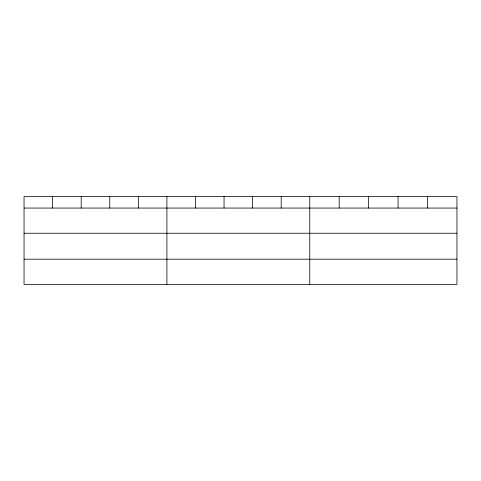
<?xml version="1.0" encoding="UTF-8"?>
<svg xmlns="http://www.w3.org/2000/svg" width="481" height="481" viewBox="0 0 481 481"><rect width="100%" height="100%" fill="white"/><g stroke="black" fill="none" stroke-linecap="round" stroke-linejoin="round"><path stroke-width="0.72" d="M456.95 233.243L456.95 196.627L24.05 196.627L24.05 284.373L456.95 284.373L456.95 233.243L24.05 233.243M24.05 208.063L456.95 208.063M24.05 259.193L456.95 259.193M427.513 196.627L427.513 208.063M398.076 196.627L398.076 208.063M368.638 196.627L368.638 208.063M339.201 196.627L339.201 208.063M309.764 196.627L309.764 284.373M281.193 196.627L281.193 208.063M252.621 196.627L252.621 208.063M224.05 196.627L224.05 208.063M195.478 196.627L195.478 208.063M166.907 196.627L166.907 284.373M138.336 196.627L138.336 208.063M109.764 196.627L109.764 208.063M81.193 196.627L81.193 208.063M52.621 196.627L52.621 208.063"/></g></svg>
